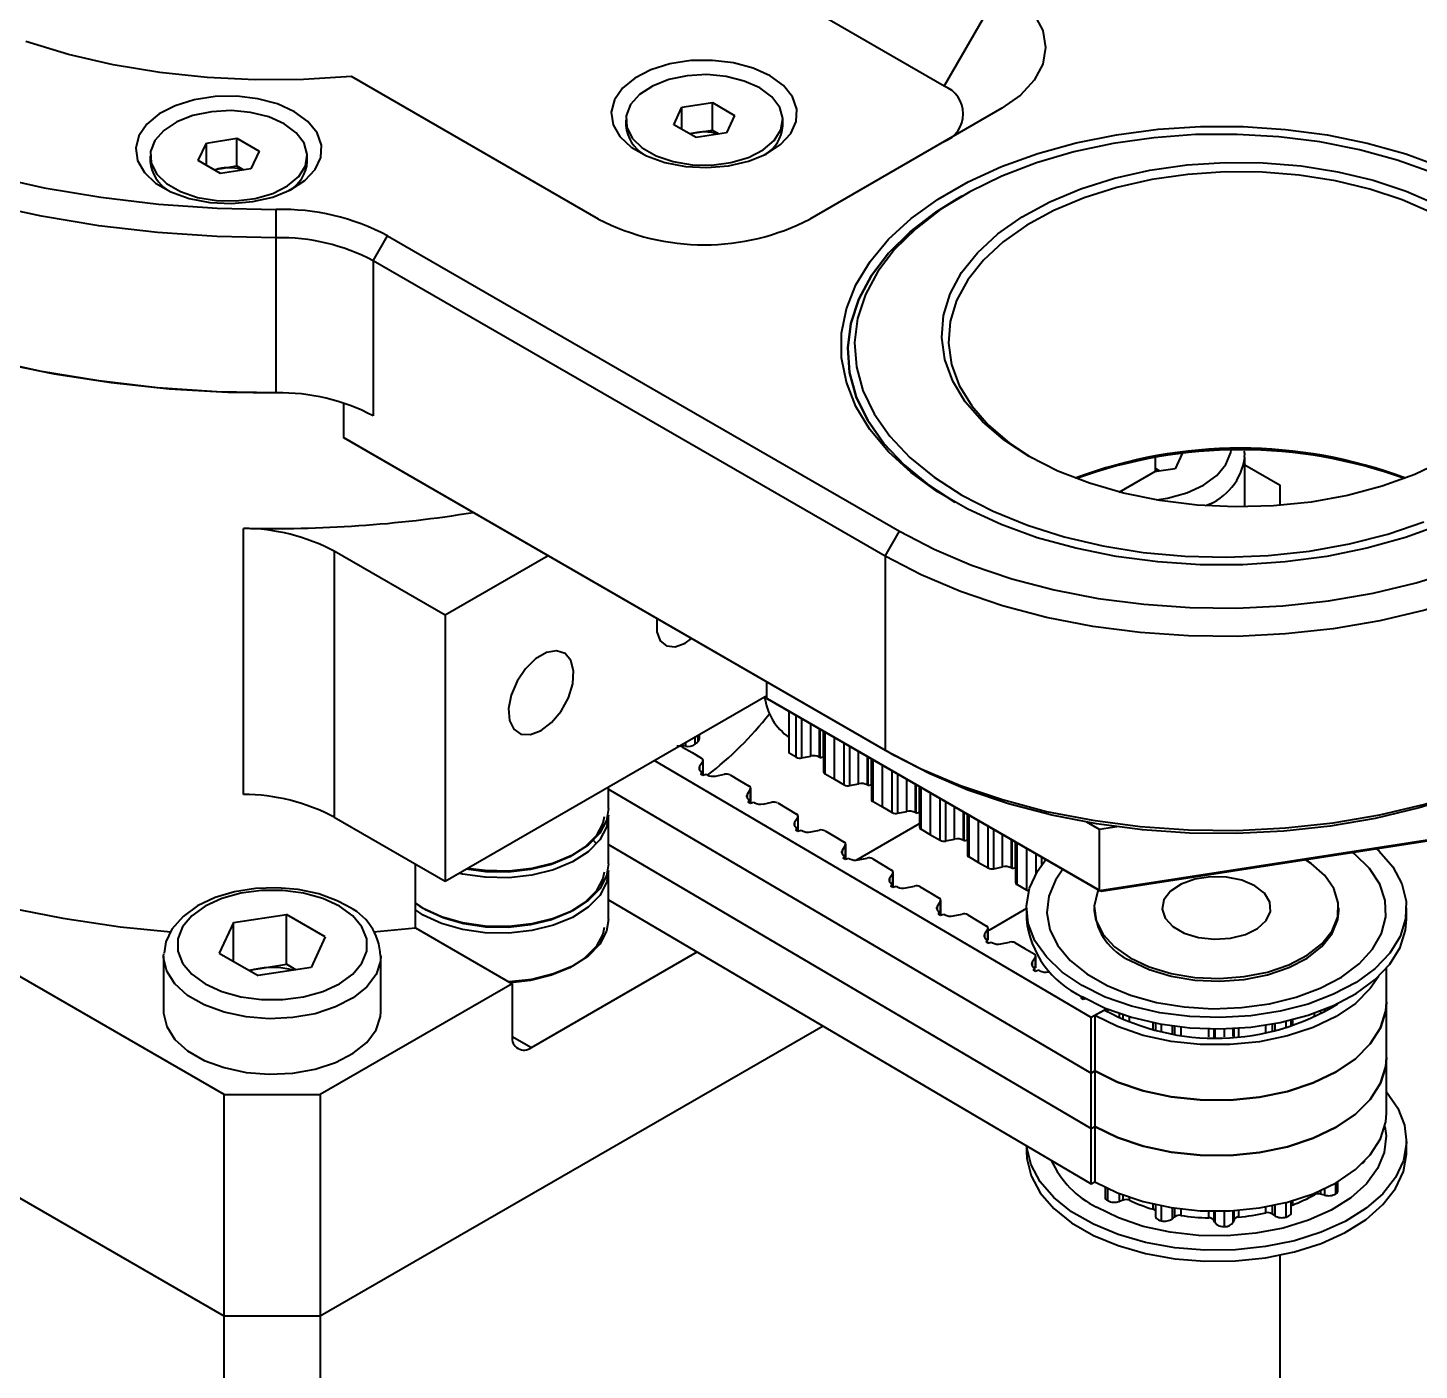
# Model space of a CAD drawing. Header units: millimetres. Extents: x 0 to 1189, y 0 to 841.
# Drawn here: x 1004.8 to 1107.3, y 324.5 to 423.4 of the extents above; entities that cross this region are included whole.
import ezdxf

# ---------------------------------------------------------------- set-up
doc = ezdxf.new("R2010")
doc.units = ezdxf.units.MM

msp = doc.modelspace()

# ---------------------------------------------------------------- linework, layer by layer
at = {"color": 7, "linetype": 'Continuous', "lineweight": 40}
for p, q in [((1072.28, 419.08), (1051.76, 430.93)), ((1072.28, 419.08), (1076.52, 426.43)), ((1046.82, 409.29), (1028.61, 419.8)), ((1052.36, 416.24), (1052.96, 417.54)), ((1052.96, 417.54), (1055.2, 417.88)), ((1052.96, 415.89), (1052.96, 417.54)), ((1055.2, 417.88), (1056.84, 416.93)), ((1055.2, 415.84), (1055.2, 417.88)), ((1076.52, 417.45), (1062.38, 409.29)), ((1048.82, 416.59), (1048.82, 416.17)), ((1054, 415.29), (1052.36, 416.24)), ((1056.84, 416.93), (1056.24, 415.64)), ((1060.39, 416.17), (1060.39, 416.59)), ((1017.93, 414.89), (1020.17, 415.24)), ((1020.17, 415.24), (1021.81, 414.29)), ((1020.17, 413.2), (1020.17, 415.24)), ((1053.51, 415.58), (1054.08, 415.67)), ((1056.24, 415.64), (1054, 415.29)), ((1054.08, 415.67), (1055.2, 415.84)), ((1055.2, 415.84), (1055.7, 415.56)), ((1017.33, 413.6), (1017.93, 414.89)), ((1017.93, 413.25), (1017.93, 414.89)), ((1021.81, 414.29), (1021.21, 413)), ((1013.79, 413.94), (1013.79, 413.52)), ((1018.97, 412.65), (1017.33, 413.6)), ((1018.48, 412.93), (1019.05, 413.02)), ((1019.05, 413.02), (1020.17, 413.2)), ((1020.17, 413.2), (1020.67, 412.91)), ((1025.36, 413.52), (1025.36, 413.94)), ((1021.21, 413), (1018.97, 412.65)), ((1073.58, 410.98), (1073.22, 410.78)), ((1023.08, 407.91), (1023.08, 410)), ((1023.08, 396.48), (1023.08, 407.91)), ((1030.21, 406.22), (1031.27, 408.06)), ((1031.27, 408.06), (1068.98, 386.29)), ((1067.92, 384.45), (1030.21, 406.22)), ((1030.21, 406.22), (1030.21, 394.79)), ((1028.03, 395.74), (1028.03, 393.19)), ((1028.03, 393.19), (1067.92, 370.16)), ((1030.2, 391.94), (1028.03, 393.19)), ((1068.63, 369.75), (1030.2, 391.94)), ((1087.84, 390.71), (1087.84, 391.73)), ((1089.8, 392.01), (1089.28, 390.89)), ((1094.42, 388.08), (1094.42, 391.73)), ((1085.17, 389.17), (1087.84, 390.71)), ((1089.28, 390.89), (1087.75, 390.66)), ((1088.16, 390.72), (1087.84, 390.91)), ((1087.95, 390.69), (1087.84, 390.72)), ((1094.42, 391.19), (1097.03, 389.68)), ((1097.03, 388.19), (1097.03, 389.68)), ((1020.66, 366.9), (1020.66, 386.5)), ((1019.25, 344.78), (948.54, 385.6)), ((1067.92, 384.45), (1068.98, 386.29)), ((1035.51, 380.1), (1027.34, 384.81)), ((1027.34, 384.81), (1027.34, 365.22)), ((1043.11, 384.48), (1035.51, 380.1)), ((1067.92, 384.45), (1067.92, 370.16)), ((1035.51, 380.1), (1035.51, 360.5)), ((1053.19, 378.05), (1053.67, 378.39)), ((1059.21, 373.96), (1059.21, 375.19)), ((1035.51, 360.5), (1059.21, 374.18)), ((1059.21, 373.96), (1083.71, 359.82)), ((1059.77, 373.64), (1059.21, 373.96)), ((1083.86, 359.74), (1059.77, 373.64)), ((1060.85, 369.94), (1060.85, 373.02)), ((1054.24, 370.99), (1054.24, 371.31)), ((1063.14, 369.6), (1063.14, 371.69)), ((1063.38, 371.56), (1063.38, 368.58)), ((1063.38, 369.68), (1063.38, 371.56)), ((1053.21, 370.44), (1052.82, 370.49)), ((1053.01, 370.39), (1053.7, 369.98)), ((1053.7, 369.98), (1054.4, 369.57)), ((1068.63, 369.75), (1067.92, 370.16)), ((1019.25, 328.45), (948.54, 369.27)), ((1083.1, 350.45), (1050.92, 369.39)), ((1054.49, 369.33), (1054.25, 368.95)), ((1054.51, 368.32), (1054.51, 369.41)), ((1061.37, 369.64), (1060.85, 369.94)), ((1061.79, 369.59), (1062.44, 369.72)), ((1063.07, 369.64), (1063.14, 369.6)), ((1063.14, 369.6), (1063.38, 369.68)), ((1063.38, 369.68), (1063.38, 369.67)), ((1066.68, 367.56), (1066.68, 369.65)), ((1066.91, 367.63), (1066.91, 369.52)), ((1066.92, 369.52), (1066.92, 366.54)), ((1054.46, 368.54), (1054.32, 368.41)), ((1054.32, 368.41), (1054.5, 368.31)), ((1054.38, 368.59), (1054.46, 368.54)), ((1054.46, 368.54), (1054.46, 368.33)), ((1054.5, 368.31), (1054.73, 368.38)), ((1054.73, 368.38), (1054.81, 368.34)), ((1055.44, 368.25), (1056.09, 368.38)), ((1056.51, 368.33), (1057.2, 367.92)), ((1057.2, 367.92), (1057.9, 367.51)), ((1063.5, 368.41), (1064.2, 368.01)), ((1064.2, 368.01), (1064.91, 367.6)), ((1047.55, 365.85), (1047.55, 367.45)), ((1047.55, 367.29), (1083.1, 346.36)), ((1057.99, 367.27), (1057.75, 366.89)), ((1058.02, 366.26), (1058.02, 367.35)), ((1065.33, 367.55), (1065.97, 367.68)), ((1066.6, 367.6), (1066.68, 367.56)), ((1066.68, 367.56), (1066.91, 367.63)), ((1070.22, 365.52), (1070.22, 367.61)), ((1070.45, 365.59), (1070.45, 367.48)), ((1070.45, 367.47), (1070.45, 364.49)), ((1057.96, 366.48), (1057.82, 366.35)), ((1057.82, 366.35), (1058, 366.25)), ((1057.88, 366.53), (1057.96, 366.48)), ((1057.96, 366.48), (1057.96, 366.27)), ((1058, 366.25), (1058.24, 366.32)), ((1058.24, 366.32), (1058.31, 366.28)), ((1058.94, 366.19), (1059.59, 366.32)), ((1060.01, 366.27), (1060.7, 365.86)), ((1067.03, 366.37), (1067.74, 365.97)), ((1067.74, 365.97), (1068.44, 365.56)), ((1027.34, 365.22), (1035.51, 360.5)), ((1047.55, 361.77), (1047.55, 365.36)), ((1060.7, 365.86), (1061.4, 365.45)), ((1061.49, 365.2), (1061.25, 364.83)), ((1061.52, 364.2), (1061.52, 365.29)), ((1068.86, 365.51), (1069.51, 365.64)), ((1070.14, 365.56), (1070.22, 365.52)), ((1070.22, 365.52), (1070.45, 365.59)), ((1073.75, 363.48), (1073.75, 365.57)), ((1073.98, 363.55), (1073.98, 365.44)), ((1073.99, 365.43), (1073.99, 362.45)), ((1083.71, 364.32), (1082.77, 364.85)), ((1083.71, 359.82), (1117.17, 365)), ((1061.46, 364.42), (1061.32, 364.29)), ((1061.32, 364.29), (1061.5, 364.18)), ((1061.38, 364.47), (1061.46, 364.42)), ((1061.46, 364.42), (1061.46, 364.21)), ((1061.5, 364.18), (1061.74, 364.26)), ((1061.74, 364.26), (1061.81, 364.21)), ((1062.44, 364.13), (1063.09, 364.26)), ((1063.51, 364.21), (1064.21, 363.8)), ((1065.78, 362.05), (1070.45, 364.75)), ((1070.57, 364.33), (1071.27, 363.93)), ((1071.27, 363.93), (1071.98, 363.52)), ((1084.98, 364.51), (1083.71, 364.32)), ((1083.71, 359.82), (1083.71, 364.32)), ((1116.76, 364.83), (1083.86, 359.74)), ((1047.55, 363.21), (1083.1, 342.28)), ((1064.21, 363.8), (1064.9, 363.39)), ((1064.99, 363.14), (1064.75, 362.77)), ((1065.02, 362.14), (1065.02, 363.23)), ((1072.4, 363.47), (1073.04, 363.6)), ((1073.67, 363.52), (1073.75, 363.48)), ((1073.75, 363.48), (1073.98, 363.55)), ((1077.29, 361.43), (1077.29, 363.53)), ((1077.52, 361.51), (1077.52, 363.4)), ((1077.52, 363.39), (1077.52, 360.41)), ((1033.32, 357.07), (1033.32, 361.76)), ((1064.96, 362.36), (1064.82, 362.23)), ((1064.82, 362.23), (1065, 362.12)), ((1064.88, 362.41), (1064.96, 362.36)), ((1064.96, 362.36), (1064.96, 362.15)), ((1065, 362.12), (1065.24, 362.2)), ((1065.24, 362.2), (1065.31, 362.15)), ((1065.94, 362.07), (1066.59, 362.2)), ((1067.01, 362.15), (1067.71, 361.74)), ((1074.11, 362.29), (1074.81, 361.88)), ((1074.81, 361.88), (1075.51, 361.48)), ((1047.55, 357.69), (1047.55, 361.28)), ((1067.71, 361.74), (1068.4, 361.32)), ((1068.49, 361.08), (1068.25, 360.71)), ((1068.52, 360.08), (1068.52, 361.16)), ((1075.93, 361.42), (1076.58, 361.56)), ((1077.21, 361.48), (1077.29, 361.43)), ((1077.29, 361.43), (1077.52, 361.51)), ((1068.46, 360.3), (1068.32, 360.17)), ((1068.32, 360.17), (1068.5, 360.06)), ((1068.38, 360.35), (1068.46, 360.3)), ((1068.46, 360.09), (1068.46, 360.3)), ((1068.5, 360.06), (1068.74, 360.14)), ((1068.74, 360.14), (1068.82, 360.09)), ((1069.44, 360.01), (1070.09, 360.14)), ((1070.51, 360.08), (1071.21, 359.67)), ((1077.64, 360.25), (1078.35, 359.84)), ((1078.35, 359.84), (1078.51, 359.75)), ((1083.86, 359.74), (1083.71, 359.82)), ((1047.55, 359.13), (1083.1, 338.2)), ((1071.21, 359.67), (1071.9, 359.26)), ((1071.99, 359.02), (1071.75, 358.65)), ((1072.02, 358.02), (1072.02, 359.1)), ((1019.92, 357.45), (1023.83, 358.06)), ((1026.69, 356.41), (1023.83, 358.06)), ((1023.83, 354.38), (1023.83, 358.06)), ((1033.9, 358.01), (1033.32, 358.39)), ((1071.96, 358.24), (1071.83, 358.11)), ((1071.83, 358.11), (1072, 358)), ((1071.88, 358.29), (1071.96, 358.24)), ((1071.96, 358.03), (1071.96, 358.24)), ((1072, 358), (1072.24, 358.08)), ((1072.24, 358.08), (1072.32, 358.03)), ((1072.94, 357.95), (1073.59, 358.08)), ((1074.01, 358.02), (1074.71, 357.61)), ((1078.33, 358.48), (1075.55, 356.87)), ((1078.33, 358.53), (1078.33, 357.71)), ((1083.33, 358.53), (1083.33, 358.32)), ((1101.33, 358.32), (1101.33, 358.53)), ((1106.33, 357.71), (1106.33, 358.53)), ((1019.92, 357.45), (1018.88, 355.2)), ((1019.92, 354.6), (1019.92, 357.45)), ((1030.23, 356.77), (1033.32, 357.07)), ((1033.32, 357.07), (1040.46, 352.95)), ((1074.71, 357.61), (1075.4, 357.2)), ((1075.49, 356.96), (1075.25, 356.59)), ((1075.52, 356.19), (1075.52, 357.04)), ((1026.69, 356.41), (1025.64, 354.15)), ((1075.46, 356.18), (1075.33, 356.04)), ((1075.33, 356.04), (1075.5, 355.94)), ((1075.38, 356.22), (1075.46, 356.18)), ((1075.46, 355.96), (1075.46, 356.18)), ((1075.5, 355.94), (1075.74, 356.02)), ((1075.74, 356.02), (1075.82, 355.97)), ((1076.44, 355.89), (1077.09, 356.02)), ((1077.51, 355.96), (1078.21, 355.55)), ((1014.78, 354.99), (1014.79, 355.15)), ((1014.78, 354.99), (1014.78, 350.9)), ((1018.88, 355.2), (1021.74, 353.55)), ((1030.78, 350.9), (1030.78, 354.99)), ((1041.87, 348.25), (1054.07, 355.29)), ((1078.21, 355.55), (1078.9, 355.14)), ((1078.99, 354.9), (1078.75, 354.53)), ((1079.02, 354.13), (1079.02, 354.98)), ((1021.04, 353.95), (1021.88, 354.08)), ((1025.64, 354.15), (1021.74, 353.55)), ((1021.88, 354.08), (1023.83, 354.38)), ((1024.52, 353.98), (1023.83, 354.38)), ((1078.96, 354.12), (1078.83, 353.98)), ((1078.83, 353.98), (1079, 353.88)), ((1078.89, 354.16), (1078.96, 354.12)), ((1078.96, 353.9), (1078.96, 354.12)), ((1079, 353.88), (1079.24, 353.96)), ((1079.24, 353.96), (1079.32, 353.91)), ((1104.85, 351.59), (1104.85, 354.1)), ((1040.46, 352.95), (1026.32, 344.78)), ((1040.46, 352.95), (1040.46, 349.07)), ((1082.41, 352.01), (1082.33, 351.92)), ((1082.33, 351.92), (1082.5, 351.82)), ((1082.46, 351.84), (1082.46, 351.98)), ((1082.5, 351.82), (1082.66, 351.87)), ((1082.52, 351.82), (1082.52, 351.95)), ((1104.85, 347.51), (1104.85, 351.59)), ((1084.25, 351.1), (1083.1, 350.45)), ((1084.1, 351.01), (1083.38, 350.61)), ((1083.38, 350.61), (1083.38, 346.53)), ((1084.32, 350.89), (1084.32, 351.08)), ((1101.13, 351.37), (1101.13, 351.43)), ((1101.28, 351.48), (1101.28, 351.5)), ((1063.35, 349.83), (1026.32, 328.45)), ((1083.1, 346.36), (1083.1, 350.45)), ((1087.83, 350.06), (1087.83, 349.55)), ((1088.27, 349.44), (1088.27, 349.98)), ((1092.92, 349.03), (1092.92, 349.64)), ((1097.47, 349.72), (1097.47, 350.2)), ((1097.84, 349.83), (1097.84, 350.28)), ((1104.85, 343.42), (1104.85, 347.51)), ((1083.1, 346.36), (1083.38, 346.53)), ((1083.38, 346.53), (1083.38, 342.44)), ((1083.1, 342.28), (1083.1, 346.36)), ((1019.25, 344.78), (1026.32, 344.78)), ((1019.25, 328.45), (1019.25, 344.78)), ((1026.32, 344.78), (1026.32, 328.45)), ((1083.1, 342.28), (1083.38, 342.44)), ((1083.38, 342.44), (1083.38, 338.36)), ((1083.1, 338.2), (1083.1, 342.28)), ((1106.33, 340.57), (1106.33, 341.38)), ((1078.33, 341.01), (1078.33, 340.57)), ((1103.27, 339.89), (1103.27, 339.9)), ((1103.27, 339.89), (1103.27, 339.9)), ((1083.1, 338.2), (1083.38, 338.36)), ((1101.13, 337.47), (1101.13, 338.28)), ((1101.28, 337.72), (1101.28, 338.36)), ((1084.12, 337.96), (1084.12, 337.25)), ((1084.32, 336.96), (1084.32, 337.86)), ((1100.28, 337.37), (1100, 337.45)), ((1085.45, 337.01), (1085.18, 336.91)), ((1087.83, 336.67), (1087.83, 335.86)), ((1088.27, 335.48), (1088.27, 336.58)), ((1092.92, 335.06), (1092.92, 336.2)), ((1097.47, 335.76), (1097.47, 336.83)), ((1097.84, 336.12), (1097.84, 336.93)), ((1089.27, 335.79), (1089.09, 335.64)), ((1092.22, 335.35), (1092.13, 335.52)), ((1093.62, 335.57), (1093.56, 335.39)), ((1096.62, 335.86), (1096.42, 336)), ((1097.03, 250.06), (1097.03, 332.95)), ((1026.32, 328.45), (1019.25, 328.45)), ((1019.25, 209.24), (1019.25, 328.45)), ((1026.32, 328.45), (1026.32, 209.24))]:
    msp.add_line(p, q, dxfattribs=at)
at = {"color": 8, "linetype": 'Continuous', "lineweight": 40}
for p, q in [((1061.37, 369.64), (1061.37, 372.72)), ((1061.79, 369.59), (1061.79, 372.48)), ((1062.44, 369.72), (1062.44, 372.1)), ((1053.94, 370.61), (1053.94, 371.14)), ((1054.13, 371.25), (1054.13, 370.77)), ((1063.07, 371.74), (1063.07, 369.64)), ((1063.5, 368.41), (1063.5, 371.49)), ((1064.2, 368.01), (1064.2, 371.08)), ((1053.21, 370.71), (1053.21, 370.44)), ((1064.91, 367.6), (1064.91, 370.68)), ((1065.33, 367.55), (1065.33, 370.43)), ((1065.97, 367.68), (1065.97, 370.06)), ((1054.25, 368.95), (1054.25, 368.72)), ((1054.49, 369.33), (1054.49, 368.31)), ((1066.6, 369.7), (1066.6, 367.6)), ((1067.03, 366.37), (1067.03, 369.45)), ((1067.74, 365.97), (1067.74, 369.04)), ((1068.44, 365.56), (1068.44, 368.64)), ((1068.86, 365.51), (1068.86, 368.39)), ((1069.51, 365.64), (1069.51, 368.02)), ((1057.75, 366.89), (1057.75, 366.66)), ((1057.99, 367.27), (1057.99, 366.25)), ((1070.14, 367.66), (1070.14, 365.56)), ((1070.57, 364.33), (1070.57, 367.41)), ((1071.27, 363.93), (1071.27, 367)), ((1071.98, 363.52), (1071.98, 366.59)), ((1072.4, 363.47), (1072.4, 366.35)), ((1073.04, 363.6), (1073.04, 365.98)), ((1061.49, 365.2), (1061.49, 364.19)), ((1073.67, 365.62), (1073.67, 363.52)), ((1074.11, 362.29), (1074.11, 365.37)), ((1074.81, 361.88), (1074.81, 364.96)), ((1061.25, 364.83), (1061.25, 364.6)), ((1075.51, 361.48), (1075.51, 364.55)), ((1075.93, 361.42), (1075.93, 364.31)), ((1076.58, 361.56), (1076.58, 363.94)), ((1064.99, 363.14), (1064.99, 362.13)), ((1077.21, 363.58), (1077.21, 361.48)), ((1077.64, 360.25), (1077.64, 363.33)), ((1078.35, 359.84), (1078.35, 362.92)), ((1064.75, 362.77), (1064.75, 362.54)), ((1079.05, 361.09), (1079.05, 362.51)), ((1079.47, 361.73), (1079.47, 362.27)), ((1068.49, 360.07), (1068.49, 361.08)), ((1068.25, 360.71), (1068.25, 360.48)), ((1034.11, 358.38), (1033.32, 358.92)), ((1033.9, 358.5), (1033.32, 358.88)), ((1071.99, 358.25), (1071.99, 359.02)), ((1071.75, 358.65), (1071.75, 358.42)), ((1075.49, 356.19), (1075.49, 356.96)), ((1075.25, 356.59), (1075.25, 356.36)), ((1078.99, 354.13), (1078.99, 354.9)), ((1078.75, 354.53), (1078.75, 354.29)), ((1082.49, 351.82), (1082.49, 351.96)), ((1085.18, 350.45), (1085.18, 350.76)), ((1085.45, 350.33), (1085.45, 350.67)), ((1085.91, 350.53), (1085.91, 350.14)), ((1099.54, 350.48), (1099.54, 350.79)), ((1100, 350.95), (1100, 350.71)), ((1100.28, 351.06), (1100.28, 350.86)), ((1087.66, 349.59), (1087.66, 350.09)), ((1089.09, 349.28), (1089.09, 349.85)), ((1089.27, 349.26), (1089.27, 349.83)), ((1089.7, 349.77), (1089.7, 349.19)), ((1091.77, 349.03), (1091.77, 349.64)), ((1092.13, 349.63), (1092.13, 349.02)), ((1092.22, 349.63), (1092.22, 349.02)), ((1093.56, 349.06), (1093.56, 349.66)), ((1093.62, 349.06), (1093.62, 349.66)), ((1093.95, 349.68), (1093.95, 349.08)), ((1095.97, 349.36), (1095.97, 349.91)), ((1096.42, 349.98), (1096.42, 349.45)), ((1096.62, 350.02), (1096.62, 349.5)), ((1097.92, 350.3), (1097.92, 349.85)), ((1040.46, 349.07), (1041.87, 348.25)), ((1085.18, 336.91), (1085.18, 337.48)), ((1085.45, 337.01), (1085.45, 337.38)), ((1085.91, 337.21), (1085.91, 336.99)), ((1099.54, 337.4), (1099.54, 337.51)), ((1100, 337.71), (1100, 337.45)), ((1100.28, 337.84), (1100.28, 337.37)), ((1087.66, 336.33), (1087.66, 336.71)), ((1089.09, 335.64), (1089.09, 336.44)), ((1089.27, 335.79), (1089.27, 336.41)), ((1089.7, 336.35), (1089.7, 335.88)), ((1091.77, 335.69), (1091.77, 336.2)), ((1092.13, 336.19), (1092.13, 335.52)), ((1092.22, 336.19), (1092.22, 335.35)), ((1093.56, 335.39), (1093.56, 336.23)), ((1093.62, 335.57), (1093.62, 336.23)), ((1093.95, 336.25), (1093.95, 335.76)), ((1095.97, 336.07), (1095.97, 336.5)), ((1096.42, 336.59), (1096.42, 336)), ((1096.62, 336.63), (1096.62, 335.86)), ((1097.92, 336.95), (1097.92, 336.64))]:
    msp.add_line(p, q, dxfattribs=at)
at = {"color": 7, "linetype": 'Continuous', "lineweight": 40, "flags": 128}
for points in [[(1023.08, 396.48), (1018.69, 396.57), (1014.32, 396.86), (1010.01, 397.36), (1005.79, 398.06), (1001.67, 398.96), (997.7, 400.05), (993.89, 401.32), (990.28, 402.76), (986.88, 404.37), (983.71, 406.13), (980.81, 408.04), (978.19, 410.07), (975.86, 412.23), (973.84, 414.48), (972.14, 416.82), (970.79, 419.24), (969.77, 421.71), (969.11, 424.22), (968.8, 426.75), (968.78, 427.65)], [(968.78, 427.65), (968.88, 425.77), (969.32, 423.27), (970.1, 420.8), (971.23, 418.38), (972.69, 416.01), (974.47, 413.72), (976.57, 411.53), (978.97, 409.43), (981.65, 407.46), (984.6, 405.61), (987.79, 403.91), (991.22, 402.36), (994.85, 400.98), (998.65, 399.76), (1002.62, 398.73), (1006.72, 397.89), (1010.92, 397.24), (1015.19, 396.79), (1019.52, 396.54), (1023.21, 396.48)], [(1076.52, 426.43), (1077.89, 425.47), (1078.91, 424.37), (1079.53, 423.18), (1079.74, 421.94), (1079.53, 420.7), (1078.91, 419.51), (1077.89, 418.41), (1076.52, 417.45)], [(1028.61, 419.8), (1025.08, 419.57), (1021.52, 419.54), (1017.98, 419.71), (1014.49, 420.09), (1011.07, 420.66), (1007.77, 421.42), (1004.62, 422.37)], [(1059.45, 419.84), (1058.2, 420.41), (1056.76, 420.8), (1055.2, 420.98), (1053.61, 420.96), (1052.07, 420.72), (1050.67, 420.28), (1049.48, 419.67), (1048.57, 418.92), (1047.98, 418.07), (1047.75, 417.16), (1047.89, 416.24), (1048.39, 415.37), (1049.22, 414.59), (1050.35, 413.94), (1051.7, 413.45), (1053.22, 413.17), (1054.8, 413.09), (1056.38, 413.22), (1057.85, 413.56), (1059.16, 414.08), (1060.22, 414.77), (1060.97, 415.58), (1061.38, 416.47), (1061.43, 417.39), (1061.11, 418.29), (1060.44, 419.12), (1059.45, 419.84)], [(1058.69, 418.95), (1057.55, 419.46), (1056.22, 419.79), (1054.78, 419.93), (1053.34, 419.85), (1051.98, 419.56), (1050.78, 419.09), (1049.82, 418.46), (1049.16, 417.72), (1048.84, 416.9), (1048.89, 416.07), (1049.29, 415.26), (1050.03, 414.54), (1051.06, 413.95), (1052.3, 413.52), (1053.7, 413.29), (1055.15, 413.26), (1056.56, 413.45), (1057.85, 413.83), (1058.94, 414.38), (1059.76, 415.07), (1060.25, 415.86), (1060.38, 416.69), (1060.16, 417.52), (1059.58, 418.29), (1058.69, 418.95)], [(1024.42, 417.2), (1023.17, 417.77), (1021.73, 418.15), (1020.17, 418.34), (1018.58, 418.31), (1017.04, 418.08), (1015.64, 417.64), (1014.45, 417.03), (1013.54, 416.28), (1012.95, 415.42), (1012.72, 414.51), (1012.86, 413.6), (1013.36, 412.73), (1014.19, 411.94), (1015.32, 411.29), (1016.67, 410.81), (1018.19, 410.52), (1019.77, 410.44), (1021.35, 410.58), (1022.82, 410.91), (1024.13, 411.44), (1025.19, 412.13), (1025.94, 412.94), (1026.35, 413.82), (1026.4, 414.74), (1026.08, 415.64), (1025.41, 416.47), (1024.42, 417.2)], [(1023.66, 416.31), (1022.52, 416.82), (1021.19, 417.15), (1019.75, 417.28), (1018.31, 417.2), (1016.94, 416.92), (1015.75, 416.45), (1014.79, 415.82), (1014.13, 415.08), (1013.81, 414.26), (1013.86, 413.42), (1014.26, 412.62), (1015, 411.9), (1016.03, 411.31), (1017.27, 410.88), (1018.67, 410.65), (1020.12, 410.62), (1021.53, 410.8), (1022.82, 411.18), (1023.91, 411.74), (1024.73, 412.43), (1025.22, 413.22), (1025.35, 414.05), (1025.13, 414.88), (1024.55, 415.64), (1023.66, 416.31)], [(1108.9, 386.79), (1106.24, 385.82), (1103.41, 385.03), (1100.45, 384.43), (1097.38, 384.03), (1094.26, 383.82), (1091.12, 383.82), (1088, 384.03), (1084.93, 384.43), (1081.97, 385.03), (1079.13, 385.81), (1076.47, 386.78), (1074.02, 387.91), (1071.79, 389.19), (1069.83, 390.61), (1068.16, 392.15), (1066.8, 393.78), (1065.76, 395.49), (1065.07, 397.26), (1064.72, 399.07), (1064.72, 400.88), (1065.07, 402.68), (1065.77, 404.45), (1066.81, 406.16), (1068.18, 407.8), (1069.85, 409.33), (1071.82, 410.75), (1074.04, 412.03), (1076.5, 413.16), (1079.16, 414.12), (1082, 414.91), (1084.97, 415.5), (1088.03, 415.9), (1091.15, 416.1), (1094.3, 416.1), (1097.42, 415.89), (1100.48, 415.49), (1103.44, 414.88), (1106.27, 414.09), (1108.93, 413.12)], [(1108.26, 412.69), (1105.65, 413.63), (1102.86, 414.4), (1099.94, 414.97), (1096.93, 415.35), (1093.86, 415.53), (1090.78, 415.51), (1087.72, 415.28), (1084.72, 414.86), (1081.83, 414.24), (1079.08, 413.43), (1076.51, 412.45), (1074.15, 411.3), (1072.03, 410.01), (1070.18, 408.58), (1068.62, 407.05), (1067.38, 405.42), (1066.47, 403.72), (1065.9, 401.97), (1065.67, 400.19), (1065.81, 398.41), (1066.29, 396.65), (1067.11, 394.94), (1068.27, 393.29), (1069.75, 391.73), (1071.53, 390.27), (1073.58, 388.94), (1075.88, 387.76), (1078.4, 386.73), (1081.11, 385.88), (1083.97, 385.21), (1086.94, 384.73), (1089.99, 384.45), (1093.07, 384.38), (1096.14, 384.51), (1099.18, 384.83), (1102.12, 385.36), (1104.94, 386.08), (1107.61, 386.98)], [(1109.1, 391.5), (1106.93, 390.47), (1104.54, 389.6), (1101.98, 388.92), (1099.3, 388.44), (1096.52, 388.16), (1093.71, 388.08), (1090.9, 388.21), (1088.15, 388.55), (1085.49, 389.09), (1082.98, 389.82), (1080.64, 390.72), (1078.53, 391.8), (1076.67, 393.02), (1075.1, 394.37), (1073.83, 395.82), (1072.9, 397.35), (1072.32, 398.94), (1072.09, 400.56), (1072.22, 402.19), (1072.71, 403.79), (1073.55, 405.34), (1074.73, 406.81), (1076.22, 408.19), (1078.01, 409.45), (1080.06, 410.56), (1082.34, 411.52), (1084.81, 412.29), (1087.43, 412.88), (1090.16, 413.28), (1092.96, 413.46), (1095.78, 413.44), (1098.56, 413.21), (1101.28, 412.78), (1103.87, 412.15), (1106.31, 411.34), (1108.55, 410.35)], [(1001.92, 412.5), (1005.97, 411.6), (1010.15, 410.89), (1014.41, 410.39), (1018.73, 410.09), (1023.08, 410)], [(1108.19, 409.74), (1106, 410.7), (1103.62, 411.49), (1101.09, 412.11), (1098.43, 412.53), (1095.71, 412.75), (1092.96, 412.77), (1090.23, 412.58), (1087.56, 412.2), (1085, 411.62), (1082.59, 410.86), (1080.36, 409.92), (1078.36, 408.84), (1076.62, 407.61), (1075.16, 406.26), (1074.01, 404.82), (1073.19, 403.3), (1072.72, 401.74), (1072.59, 400.15), (1072.81, 398.57), (1073.38, 397.02), (1074.3, 395.52), (1075.53, 394.1), (1077.07, 392.79), (1078.71, 391.7)], [(1023.08, 407.91), (1018.69, 408), (1014.32, 408.3), (1010.01, 408.79), (1005.79, 409.49), (1001.67, 410.39)], [(1073.05, 388.43), (1071.14, 389.68), (1069.32, 391.17), (1067.82, 392.76), (1066.64, 394.44), (1065.8, 396.19), (1065.31, 397.98), (1065.18, 399.79), (1065.4, 401.6), (1065.98, 403.38), (1066.91, 405.12), (1068.18, 406.78), (1069.77, 408.34), (1071.66, 409.79), (1073.22, 410.78)], [(1073.22, 410.78), (1071.66, 409.79), (1069.77, 408.34), (1068.18, 406.78), (1066.91, 405.12), (1065.98, 403.38), (1065.4, 401.6), (1065.18, 399.79), (1065.31, 397.98), (1065.8, 396.19), (1066.64, 394.44), (1067.82, 392.76), (1069.32, 391.17), (1071.14, 389.68), (1073.05, 388.43)], [(1068.98, 386.29), (1071.53, 384.96), (1074.29, 383.79), (1077.25, 382.79), (1080.37, 381.97), (1083.62, 381.34), (1086.97, 380.91), (1090.37, 380.67), (1093.8, 380.63), (1097.21, 380.8), (1100.58, 381.17), (1103.86, 381.73), (1107.03, 382.49), (1110.05, 383.43), (1112.89, 384.54), (1115.51, 385.81), (1117.89, 387.23), (1120.02, 388.79), (1121.85, 390.46), (1123.38, 392.23), (1124.59, 394.08), (1125.46, 396), (1125.99, 397.95), (1126.17, 399.93)], [(1127.67, 398.7), (1127.48, 396.64), (1126.93, 394.6), (1126.02, 392.6), (1124.75, 390.66), (1123.16, 388.81), (1121.24, 387.06), (1119.02, 385.44), (1116.53, 383.96), (1113.79, 382.63), (1110.83, 381.46), (1107.68, 380.48), (1104.37, 379.69), (1100.93, 379.1), (1097.41, 378.72), (1093.85, 378.54), (1090.27, 378.58), (1086.71, 378.83), (1083.22, 379.28), (1079.82, 379.94), (1076.56, 380.8), (1073.47, 381.84), (1070.58, 383.07), (1067.92, 384.45)], [(1094.39, 391.74), (1094.41, 392.01), (1094.37, 392.18)], [(968.78, 387.64), (968.9, 385.6), (969.36, 383.09), (970.17, 380.61), (971.33, 378.18), (972.83, 375.8), (974.65, 373.51), (976.79, 371.3), (979.23, 369.21), (981.96, 367.23), (984.96, 365.39), (988.2, 363.7), (991.67, 362.16), (995.35, 360.79), (999.2, 359.6), (1003.21, 358.59), (1007.35, 357.77), (1011.59, 357.15), (1015.32, 356.77)], [(1067.92, 370.16), (1070.58, 368.78), (1073.47, 367.55), (1076.56, 366.51), (1079.82, 365.65), (1083.22, 364.99), (1086.71, 364.54), (1090.27, 364.29), (1093.85, 364.25), (1097.41, 364.43), (1100.93, 364.81), (1104.37, 365.4), (1107.68, 366.19), (1110.83, 367.17), (1113.79, 368.34), (1116.53, 369.67), (1119.02, 371.15), (1121.24, 372.78), (1123.16, 374.52), (1124.75, 376.37), (1126.02, 378.31), (1126.93, 380.31), (1127.48, 382.35), (1127.67, 384.41)], [(1051.12, 379.86), (1051.1, 379.72), (1051.1, 378.87), (1051.35, 378.22), (1051.82, 377.84), (1052.46, 377.78), (1053.19, 378.05)], [(1042.58, 371.6), (1043.36, 372.2), (1044.06, 373.04), (1044.59, 374.02), (1044.91, 375.04), (1044.98, 375.99), (1044.78, 376.77), (1044.35, 377.28), (1043.72, 377.48), (1042.98, 377.35), (1042.18, 376.89), (1041.44, 376.16), (1040.81, 375.24), (1040.38, 374.22), (1040.18, 373.23), (1040.25, 372.35), (1040.57, 371.7), (1041.1, 371.34), (1041.8, 371.3), (1042.58, 371.6)], [(1116.72, 369.75), (1115.85, 369.27), (1113.19, 367.98), (1110.31, 366.85), (1107.25, 365.9), (1104.03, 365.13), (1100.7, 364.56), (1097.28, 364.18), (1093.81, 364.01), (1090.33, 364.05), (1086.88, 364.29), (1083.49, 364.73), (1080.19, 365.37), (1077.02, 366.21), (1074.02, 367.22), (1071.21, 368.41), (1068.63, 369.75)], [(1047.55, 365.36), (1047.41, 364.49), (1046.9, 363.54), (1046.05, 362.67), (1044.9, 361.93), (1043.49, 361.34), (1041.9, 360.95), (1040.2, 360.76), (1038.47, 360.79), (1036.8, 361.03), (1036.53, 361.09)], [(1047.23, 365.25), (1047.12, 364.77), (1046.63, 363.85), (1045.81, 363.01), (1044.7, 362.3), (1043.34, 361.74), (1041.81, 361.36), (1040.18, 361.18), (1038.51, 361.2), (1037.07, 361.4)], [(1046.44, 363.51), (1046.45, 363.5), (1046.63, 363.28)], [(1104.13, 362.87), (1104.31, 362.71), (1105.31, 361.55), (1105.99, 360.3), (1106.3, 359.02), (1106.26, 357.72), (1105.85, 356.44), (1105.09, 355.21), (1104.01, 354.07), (1102.62, 353.05), (1100.96, 352.17), (1099.08, 351.45), (1097.03, 350.92), (1094.85, 350.58), (1092.61, 350.45), (1090.36, 350.53), (1088.16, 350.81), (1086.07, 351.3), (1084.14, 351.97), (1082.43, 352.81)], [(1082.43, 352.81), (1080.97, 353.8), (1079.8, 354.92), (1078.96, 356.12), (1078.47, 357.39), (1078.33, 358.69), (1078.56, 359.99), (1079.14, 361.24), (1079.77, 362.1)], [(1081.01, 361.38), (1080.46, 360.58), (1079.97, 359.39), (1079.83, 358.17), (1080.05, 356.95), (1080.63, 355.78), (1081.55, 354.67), (1082.77, 353.67), (1084.27, 352.81), (1086, 352.1), (1087.91, 351.57), (1089.95, 351.24), (1092.06, 351.11), (1094.18, 351.19), (1096.24, 351.47), (1098.19, 351.95), (1099.97, 352.62), (1101.53, 353.44), (1102.83, 354.41), (1103.82, 355.49), (1104.49, 356.66), (1104.8, 357.87), (1104.76, 359.09), (1104.35, 360.29), (1103.61, 361.44), (1102.53, 362.49), (1102.39, 362.6)], [(1085.96, 354.86), (1087.37, 354.19), (1088.99, 353.7), (1090.74, 353.41), (1092.56, 353.34), (1094.36, 353.47), (1096.08, 353.81), (1097.65, 354.34), (1099.01, 355.05), (1100.08, 355.89), (1100.84, 356.85), (1101.26, 357.87), (1101.3, 358.92), (1100.98, 359.96), (1100.3, 360.93), (1099.3, 361.81), (1098.81, 362.13)], [(1047.55, 361.28), (1047.41, 360.41), (1046.9, 359.46), (1046.05, 358.59), (1044.9, 357.84), (1043.49, 357.26), (1041.9, 356.87), (1040.2, 356.68), (1038.47, 356.7), (1036.8, 356.95), (1035.25, 357.39), (1033.9, 358.01)], [(1047.23, 361.17), (1047.12, 360.69), (1046.63, 359.77), (1045.81, 358.93), (1044.7, 358.22), (1043.34, 357.66), (1041.81, 357.28), (1040.18, 357.1), (1038.51, 357.12), (1036.9, 357.35), (1035.41, 357.78), (1034.11, 358.38)], [(1047.15, 360.8), (1047.12, 360.69), (1046.63, 359.77), (1045.81, 358.93), (1044.7, 358.22), (1043.34, 357.66), (1041.81, 357.28), (1040.18, 357.1), (1038.51, 357.12), (1036.9, 357.35), (1035.41, 357.78), (1034.11, 358.38)], [(1095.16, 360.16), (1094.2, 360.57), (1093.07, 360.8), (1091.88, 360.82), (1090.73, 360.65), (1089.72, 360.28), (1088.94, 359.76), (1088.46, 359.13), (1088.33, 358.44), (1088.55, 357.77), (1089.11, 357.16), (1089.95, 356.67), (1091.01, 356.35), (1092.18, 356.22), (1093.36, 356.3), (1094.46, 356.57), (1095.36, 357.02), (1095.99, 357.61), (1096.3, 358.27), (1096.26, 358.96), (1095.86, 359.61), (1095.16, 360.16)], [(1028.23, 358.71), (1027.57, 359.05), (1026.2, 359.56), (1024.7, 359.89), (1023.13, 360.02), (1021.54, 359.97), (1020, 359.72), (1018.57, 359.29), (1017.28, 358.68), (1016.21, 357.9), (1015.39, 356.96), (1014.95, 356.04), (1014.82, 355.19)], [(1027.73, 358.66), (1026.51, 359.22), (1025.09, 359.62), (1023.57, 359.82), (1022, 359.82), (1020.47, 359.62), (1019.06, 359.22), (1017.83, 358.66), (1016.85, 357.95), (1016.17, 357.14), (1015.83, 356.26), (1015.83, 355.35), (1016.17, 354.47), (1016.85, 353.65), (1017.83, 352.95), (1019.06, 352.38), (1020.47, 351.99), (1022, 351.79), (1023.57, 351.79), (1025.09, 351.99), (1026.51, 352.38), (1027.73, 352.95), (1028.71, 353.65), (1029.39, 354.47), (1029.74, 355.35), (1029.74, 356.26), (1029.39, 357.14), (1028.71, 357.95), (1027.73, 358.66)], [(1083.65, 359.91), (1083.56, 359.7), (1083.33, 358.66), (1083.47, 357.61), (1083.97, 356.6), (1084.81, 355.67), (1085.96, 354.86)], [(1082.43, 352), (1084.14, 351.15), (1086.07, 350.48), (1088.16, 350), (1090.36, 349.71), (1092.61, 349.63), (1094.85, 349.76), (1097.03, 350.1), (1099.08, 350.63), (1100.96, 351.35), (1102.62, 352.23), (1104.01, 353.26), (1105.09, 354.4), (1105.85, 355.62), (1106.26, 356.9), (1106.33, 357.71)], [(1085.96, 354.65), (1087.37, 353.99), (1088.99, 353.5), (1090.74, 353.21), (1092.56, 353.13), (1094.36, 353.26), (1096.08, 353.6), (1097.65, 354.14), (1099.01, 354.84), (1100.08, 355.69), (1100.84, 356.64), (1101.26, 357.67), (1101.33, 358.32)], [(1047.23, 357.09), (1047.12, 356.61), (1046.63, 355.69), (1045.81, 354.85), (1044.7, 354.13), (1043.34, 353.57), (1041.81, 353.19), (1040.33, 353.02)], [(1021.88, 354.08), (1021.44, 354), (1021.12, 353.91)], [(1104.28, 353.5), (1103.66, 352.59), (1102.56, 351.5), (1101.14, 350.53), (1099.46, 349.73), (1097.55, 349.1), (1095.49, 348.67), (1093.33, 348.46), (1091.14, 348.47), (1088.99, 348.7), (1086.93, 349.14), (1085.05, 349.79), (1083.38, 350.61)], [(1083.38, 346.53), (1085.05, 345.7), (1086.93, 345.06), (1088.99, 344.62), (1091.14, 344.39), (1093.33, 344.38), (1095.49, 344.59), (1097.55, 345.02), (1099.46, 345.64), (1101.14, 346.45), (1102.56, 347.41), (1103.66, 348.51), (1104.42, 349.69), (1104.8, 350.94), (1104.85, 351.59)], [(1104.85, 351.59), (1104.8, 350.94), (1104.42, 349.69), (1103.66, 348.51), (1102.56, 347.41), (1101.14, 346.45), (1099.46, 345.64), (1097.55, 345.02), (1095.49, 344.59), (1093.33, 344.38), (1091.14, 344.39), (1088.99, 344.62), (1086.93, 345.06), (1085.05, 345.7), (1083.38, 346.53)], [(1014.78, 350.9), (1014.78, 350.78), (1015.02, 349.79), (1015.61, 348.85), (1016.55, 348.01), (1017.77, 347.3), (1019.23, 346.77), (1020.85, 346.42), (1022.56, 346.29), (1024.29, 346.37), (1025.94, 346.66), (1027.45, 347.15), (1028.74, 347.82), (1029.75, 348.63), (1030.43, 349.55), (1030.76, 350.53), (1030.78, 350.9)], [(1083.38, 342.44), (1085.05, 341.62), (1086.93, 340.98), (1088.99, 340.54), (1091.14, 340.31), (1093.33, 340.3), (1095.49, 340.51), (1097.55, 340.93), (1099.46, 341.56), (1101.14, 342.37), (1102.56, 343.33), (1103.66, 344.42), (1104.42, 345.61), (1104.8, 346.86), (1104.85, 347.51)], [(1104.85, 347.51), (1104.8, 346.86), (1104.42, 345.61), (1103.66, 344.42), (1102.56, 343.33), (1101.14, 342.37), (1099.46, 341.56), (1097.55, 340.93), (1095.49, 340.51), (1093.33, 340.3), (1091.14, 340.31), (1088.99, 340.54), (1086.93, 340.98), (1085.05, 341.62), (1083.38, 342.44)], [(1104.85, 344.99), (1105.69, 343.79), (1106.19, 342.52), (1106.32, 341.22), (1106.1, 339.92), (1105.51, 338.67), (1104.59, 337.48), (1103.35, 336.4), (1101.82, 335.44), (1100.05, 334.64), (1098.07, 334.01), (1095.95, 333.58), (1093.73, 333.34), (1091.48, 333.31), (1089.25, 333.5), (1087.1, 333.88), (1085.08, 334.47), (1083.26, 335.23), (1081.66, 336.15), (1080.35, 337.2), (1079.34, 338.36), (1078.67, 339.61), (1078.35, 340.89), (1078.34, 341)], [(1083.38, 338.36), (1085.05, 337.54), (1086.93, 336.9), (1088.99, 336.45), (1091.14, 336.22), (1093.33, 336.22), (1095.49, 336.43), (1097.55, 336.85), (1099.46, 337.48), (1101.14, 338.28), (1102.56, 339.25), (1103.66, 340.34), (1104.42, 341.53), (1104.8, 342.77), (1104.85, 343.42)], [(1104.74, 342.44), (1104.82, 341.74), (1104.69, 340.52), (1104.2, 339.33), (1103.37, 338.2), (1102.22, 337.17), (1100.78, 336.27), (1099.11, 335.52), (1097.23, 334.95), (1095.22, 334.57), (1093.12, 334.38), (1091, 334.41), (1088.92, 334.64), (1086.94, 335.07), (1085.11, 335.69), (1083.49, 336.48)], [(1078.33, 340.57), (1078.35, 340.08), (1078.67, 338.79), (1079.34, 337.55), (1080.35, 336.38), (1081.66, 335.33), (1083.26, 334.41), (1085.08, 333.65), (1087.1, 333.07), (1089.25, 332.68), (1091.48, 332.5), (1093.73, 332.52), (1095.95, 332.76), (1098.07, 333.2), (1100.05, 333.82), (1101.82, 334.62), (1103.35, 335.58), (1104.59, 336.67), (1105.51, 337.85), (1106.1, 339.11), (1106.32, 340.4), (1106.33, 340.57)], [(1097.92, 336.64), (1097.87, 336.62), (1097.84, 336.61)], [(1087.83, 335.86), (1087.83, 335.85), (1087.84, 335.78), (1087.87, 335.72), (1087.92, 335.65), (1087.99, 335.6), (1088.07, 335.55), (1088.16, 335.51), (1088.27, 335.48)], [(1097.47, 335.76), (1097.57, 335.8), (1097.65, 335.84), (1097.73, 335.89), (1097.78, 335.95), (1097.82, 336.02), (1097.84, 336.08), (1097.84, 336.12)]]:
    msp.add_lwpolyline(points, dxfattribs=at)
at = {"color": 8, "linetype": 'Continuous', "lineweight": 40, "flags": 128}
for points in [[(1087.9, 388.59), (1088.73, 388.73), (1090.15, 389.12), (1091.37, 389.68), (1092.35, 390.39), (1093.03, 391.21), (1093.38, 392.09), (1093.4, 392.24)], [(1047.55, 365.85), (1047.41, 364.98), (1046.9, 364.03), (1046.05, 363.16), (1044.9, 362.42), (1043.49, 361.83), (1041.9, 361.44), (1040.2, 361.25), (1038.47, 361.28), (1037.15, 361.45)], [(1047.55, 361.77), (1047.41, 360.9), (1046.9, 359.95), (1046.05, 359.08), (1044.9, 358.33), (1043.49, 357.75), (1041.9, 357.36), (1040.2, 357.17), (1038.47, 357.19), (1036.8, 357.44), (1035.25, 357.88), (1033.9, 358.5)], [(1047.55, 357.69), (1047.41, 356.82), (1046.9, 355.86), (1046.05, 354.99), (1044.9, 354.25), (1043.49, 353.67), (1041.9, 353.27), (1040.22, 353.09)], [(1030.78, 355), (1030.76, 354.61), (1030.43, 353.63), (1029.75, 352.71), (1028.74, 351.9), (1027.45, 351.24), (1025.94, 350.74), (1024.29, 350.45), (1022.56, 350.37), (1020.85, 350.5), (1019.23, 350.85), (1017.77, 351.39), (1016.55, 352.09), (1015.61, 352.93), (1015.02, 353.87), (1014.78, 354.86), (1014.78, 354.99)]]:
    msp.add_lwpolyline(points, dxfattribs=at)
at = {"color": 7, "linetype": 'Continuous', "lineweight": 40}
for centre, radius, start, end in [((1071.5, 417.04), 2.18, 290.7834, 69.2166), ((1051.61, 416.43), 2.8, 185.3234, 239.0099), ((1057.69, 416.37), 2.71, 299.9491, 355.7176), ((1054.51, 412.79), 2.91, 98.5377, 108.9215), ((1054.6, 412.4), 3.31, 71.9193, 99.0213), ((1016.58, 413.78), 2.8, 185.3233, 239.0101), ((1019.48, 410.15), 2.91, 98.5387, 108.9204), ((1019.57, 409.76), 3.31, 71.9193, 99.0214), ((1022.66, 413.73), 2.71, 299.949, 355.7177), ((1023.46, 393.38), 16.62, 61.9769, 91.3326), ((1054.6, 424.3), 16.91, 242.6097, 297.3903), ((1023.42, 393.46), 14.45, 61.977, 91.3326), ((1023.42, 382.03), 14.45, 61.977, 91.3326), ((1094.09, 357.94), 34.47, 69.3485, 110.6515), ((1094.09, 356.86), 35.43, 70.0661, 109.934), ((1022.82, 478.2), 91.72, 268.6469, 279.2649), ((1020.61, 372.26), 14.24, 61.8372, 89.8168), ((1063.31, 374.62), 4.3, 187.1751, 235.1621), ((1039.74, 388.12), 24.9, 307.3344, 322.0854), ((1053.94, 371.01), 0.301, 307.7433, 357.1974), ((1052.72, 369.84), 0.618, 62.4, 102.341), ((1053.37, 371.41), 0.983, 260.5048, 305.4303), ((1037.2, 390.17), 25.75, 310.5505, 311.102), ((1054.47, 368.83), 0.255, 150.6741, 249.5501), ((1054.34, 369.41), 0.17, 330.674, 69.5497), ((1061.66, 370.19), 0.621, 242.7956, 282.6181), ((1062.64, 368.82), 0.932, 62.7956, 102.6182), ((1055.24, 369.16), 0.928, 242.3999, 282.341), ((1056.22, 367.78), 0.618, 62.3998, 102.3412), ((1063.58, 368.6), 0.2, 185.4274, 245.8926), ((1020.61, 352.66), 14.24, 61.8372, 89.8168), ((1057.97, 366.77), 0.255, 150.6747, 249.5495), ((1057.84, 367.35), 0.17, 330.675, 69.5496), ((1065.19, 368.15), 0.621, 242.7955, 282.6183), ((1066.18, 366.77), 0.932, 62.7954, 102.6182), ((1058.74, 367.1), 0.928, 242.3999, 282.341), ((1059.72, 365.72), 0.618, 62.4002, 102.3404), ((1067.09, 366.53), 0.172, 151.8511, 250.1654), ((1061.34, 365.29), 0.17, 330.6738, 69.5509), ((1068.73, 366.11), 0.621, 242.7949, 282.6189), ((1069.71, 364.73), 0.932, 62.7955, 102.6183), ((1061.47, 364.71), 0.255, 150.6734, 249.5501), ((1062.24, 365.04), 0.928, 242.4001, 282.3406), ((1063.22, 363.66), 0.618, 62.3998, 102.3415), ((1070.63, 364.49), 0.172, 151.8515, 250.165), ((1064.84, 363.23), 0.17, 330.6738, 69.5509), ((1072.26, 364.07), 0.621, 242.7956, 282.6181), ((1073.25, 362.69), 0.932, 62.7956, 102.6182), ((1064.97, 362.65), 0.255, 150.6741, 249.5495), ((1065.74, 362.98), 0.928, 242.3993, 282.3414), ((1066.72, 361.6), 0.618, 62.3998, 102.3415), ((1074.16, 362.45), 0.172, 151.8526, 250.1648), ((1068.34, 361.17), 0.17, 330.6725, 69.5504), ((1075.8, 362.03), 0.621, 242.7956, 282.6181), ((1076.78, 360.65), 0.932, 62.7952, 102.6187), ((1068.47, 360.59), 0.255, 150.6748, 249.55), ((1069.25, 360.91), 0.928, 242.3997, 282.3413), ((1070.22, 359.54), 0.618, 62.4, 102.3407), ((1077.7, 360.41), 0.172, 151.8515, 250.165), ((1026.57, 354.87), 4.18, 1.7545, 66.6139), ((1071.84, 359.1), 0.17, 330.6763, 69.5483), ((1071.97, 358.52), 0.255, 150.6748, 249.55), ((1072.75, 358.85), 0.928, 242.3997, 282.3413), ((1073.72, 357.48), 0.618, 62.4, 102.3407), ((1085.41, 358.46), 7.12, 186.0625, 245.2577), ((1087.81, 358.76), 4.5, 185.5173, 245.8029), ((1075.34, 357.04), 0.17, 330.6763, 69.5483), ((1075.47, 356.46), 0.255, 150.6759, 249.5488), ((1076.25, 356.79), 0.928, 242.3997, 282.3413), ((1077.22, 355.41), 0.618, 62.4004, 102.3403), ((1078.84, 354.98), 0.17, 330.6755, 69.5491), ((1022.78, 348.33), 5.82, 74.8028, 98.9303), ((1078.97, 354.4), 0.255, 150.6734, 249.5501), ((1079.75, 354.73), 0.928, 242.4001, 282.3406), ((1092.28, 366.1), 17.17, 241.5135, 301.5995), ((1041.32, 348.93), 0.873, 170.786, 309.2029), ((1086.74, 342.95), 7.24, 204.7102, 243.3057), ((1102.87, 340.12), 0.458, 297.4498, 330.5699), ((1084.47, 337.28), 0.35, 185.6176, 244.7398), ((1094.02, 347.1), 11.16, 290.4447, 299.6654), ((1099.83, 336.84), 0.626, 73.9549, 117.0059), ((1100.59, 338.39), 1.06, 253.5053, 300.6548), ((1100.97, 337.74), 0.309, 300.8135, 357.1519), ((1084.81, 337.95), 1.1, 243.3999, 289.4907), ((1085.66, 336.4), 0.641, 66.8302, 109.1995), ((1091.24, 348.52), 12.7, 245.2197, 253.6788), ((1087.57, 335.96), 0.384, 47.3902, 75.3437), ((1088.51, 336.46), 1.01, 256.1109, 304.9618), ((1089.6, 335.32), 0.567, 79.1626, 125.2779), ((1092.3, 352.93), 17.25, 261.3266, 268.2249), ((1091.8, 335.28), 0.418, 36.7313, 93.8404), ((1092.83, 335.82), 0.766, 217.651, 277.0531), ((1092.98, 335.73), 0.675, 264.8397, 329.8569), ((1093.94, 335.39), 0.365, 88.2085, 151.035), ((1092.44, 352.19), 16.51, 275.2414, 282.3445), ((1096.11, 335.48), 0.604, 59.3913, 103.5494), ((1097.16, 336.78), 1.07, 239.5465, 286.631)]:
    msp.add_arc(centre, radius, start, end, dxfattribs=at)
at = {"color": 8, "linetype": 'Continuous', "lineweight": 40}
msp.add_arc((1090.08, 392.3), 4.37, 289.1479, 352.682, dxfattribs=at)

doc.saveas('drawing.dxf')
